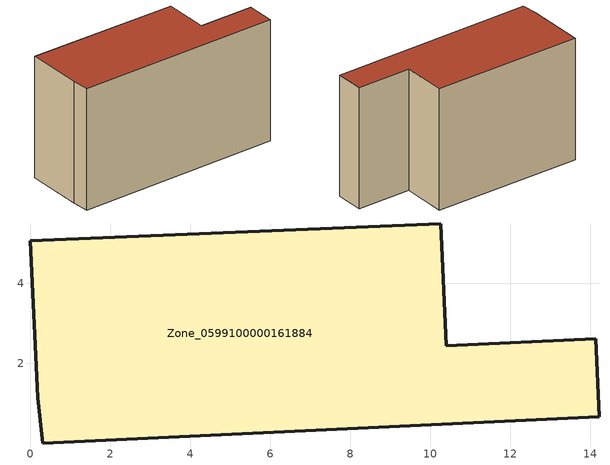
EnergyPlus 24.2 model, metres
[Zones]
Zone_0599100000161884
 floor ground (C_G): 0.31,0 0.19,1.13 0,5.06 10.26,5.48 10.4,2.44 14.13,2.61 14.23,0.66 z0
 wall outside (C_F): 10.4,2.44 10.26,5.48 0,5.06 0.19,1.13 0.31,0 14.23,0.66 14.13,2.61 10.4,2.44 z0:8.37
 roof outside (C_R): 0.19,1.13 0.31,0 14.23,0.66 14.13,2.61 10.4,2.44 10.26,5.48 0,5.06 z8.37
[BUILDING]
Pand.0599100000161884: North Axis=0; Terrain=City; Loads Convergence Tolerance Value=0.04; Temperature Convergence Tolerance Value=0.4; Solar Distribution=FullExterior; Maximum Number of Warmup Days=25; Minimum Number of Warmup Days=1
[Site:Location]
Rotterdam.The.Hague.AP_ZH_NLD Design_Conditions: Latitude=51.96; Longitude=4.45; Time Zone=1; Elevation=-4.5
[SITE:GROUNDTEMPERATURE:BUILDINGSURFACE]
18, 18, 18, 18, 18, 18, 18, 18, 18, 18, 18, 18
[MATERIAL] Thermal Absorptance=0.9; Solar Absorptance=0.7; Visible Absorptance=0.7
Name | Roughness | Thickness | Conductivity | Density | Specific Heat
G.TI.1946-1964 | MediumSmooth | 0.15 | 1 | 540 | 1210
F.TI.1946-1964 | Rough | 0.3 | 0.857143 | 1920 | 840
R.TI.1946-1964 | MediumRough | 0.2 | 0.277778 | 1500 | 1000
[CONSTRUCTION]
C_G: G.TI.1946-1964
C_F: F.TI.1946-1964
C_R: R.TI.1946-1964
[ZONE]
Zone_0599100000161884: Type=1; Multiplier=1; Ceiling Height=Autocalculate; Volume=Autocalculate; Floor Area=autocalculate; Part of Total Floor Area=Yes
[ZONEINFILTRATION:DESIGNFLOWRATE]
Infil_Zone_0599100000161884: Zone or ZoneList or Space or SpaceList=Zone_0599100000161884; Schedule=AlwaysOn; Design Flow Rate Calculation Method=Flow/Area; Flow Rate per Floor Area=0.003; Constant Term Coefficient=1; Temperature Term Coefficient=0; Velocity Term Coefficient=0; Velocity Squared Term Coefficient=0
[HVACTEMPLATE:ZONE:IDEALLOADSAIRSYSTEM]
Zone_0599100000161884: Maximum Heating Supply Air Temperature=50; Minimum Cooling Supply Air Temperature=13; Maximum Heating Supply Air Humidity Ratio=0.0156; Minimum Cooling Supply Air Humidity Ratio=0.0077; Heating Limit=NoLimit; Cooling Limit=NoLimit; Dehumidification Control Type=ConstantSensibleHeatRatio; Cooling Sensible Heat Ratio=0.7; Dehumidification Setpoint=60; Humidification Control Type=None; Humidification Setpoint=30; Outdoor Air Method=None; Outdoor Air Flow Rate per Person=0.00944; Outdoor Air Flow Rate per Zone Floor Area=0; Outdoor Air Flow Rate per Zone=0; Demand Controlled Ventilation Type=None; Outdoor Air Economizer Type=NoEconomizer; Heat Recovery Type=None; Sensible Heat Recovery Effectiveness=0.7; Latent Heat Recovery Effectiveness=0.65
[ZONECONTROL:THERMOSTAT]
ThermostatControl_Zone_0599100000161884: Zone or ZoneList=Zone_0599100000161884; Control Type Schedule=DualSetpointControlType; Control 1=Thermostat_Zone_0599100000161884; Temperature Difference Between Cutout And Setpoint=0
[THERMOSTATSETPOINT:DUALSETPOINT]
Thermostat_Zone_0599100000161884: Heating Setpoint Temperature Schedule=HeatingSetpoint_Zone_0599100000161884; Cooling Setpoint Temperature Schedule=CoolingSetpoint_Zone_0599100000161884
[SCHEDULE:COMPACT]
HeatingSetpoint_Zone_0599100000161884: Through: 12/31, For: AllDays, Until: 24:00, 21
CoolingSetpoint_Zone_0599100000161884: Through: 12/31, For: AllDays, Until: 24:00, 24
DualSetpointControlType: Through: 12/31, For: AllDays, Until: 24:00, 4
AlwaysOn: Through: 12/31, For: AllDays, Until: 24:00, 1
